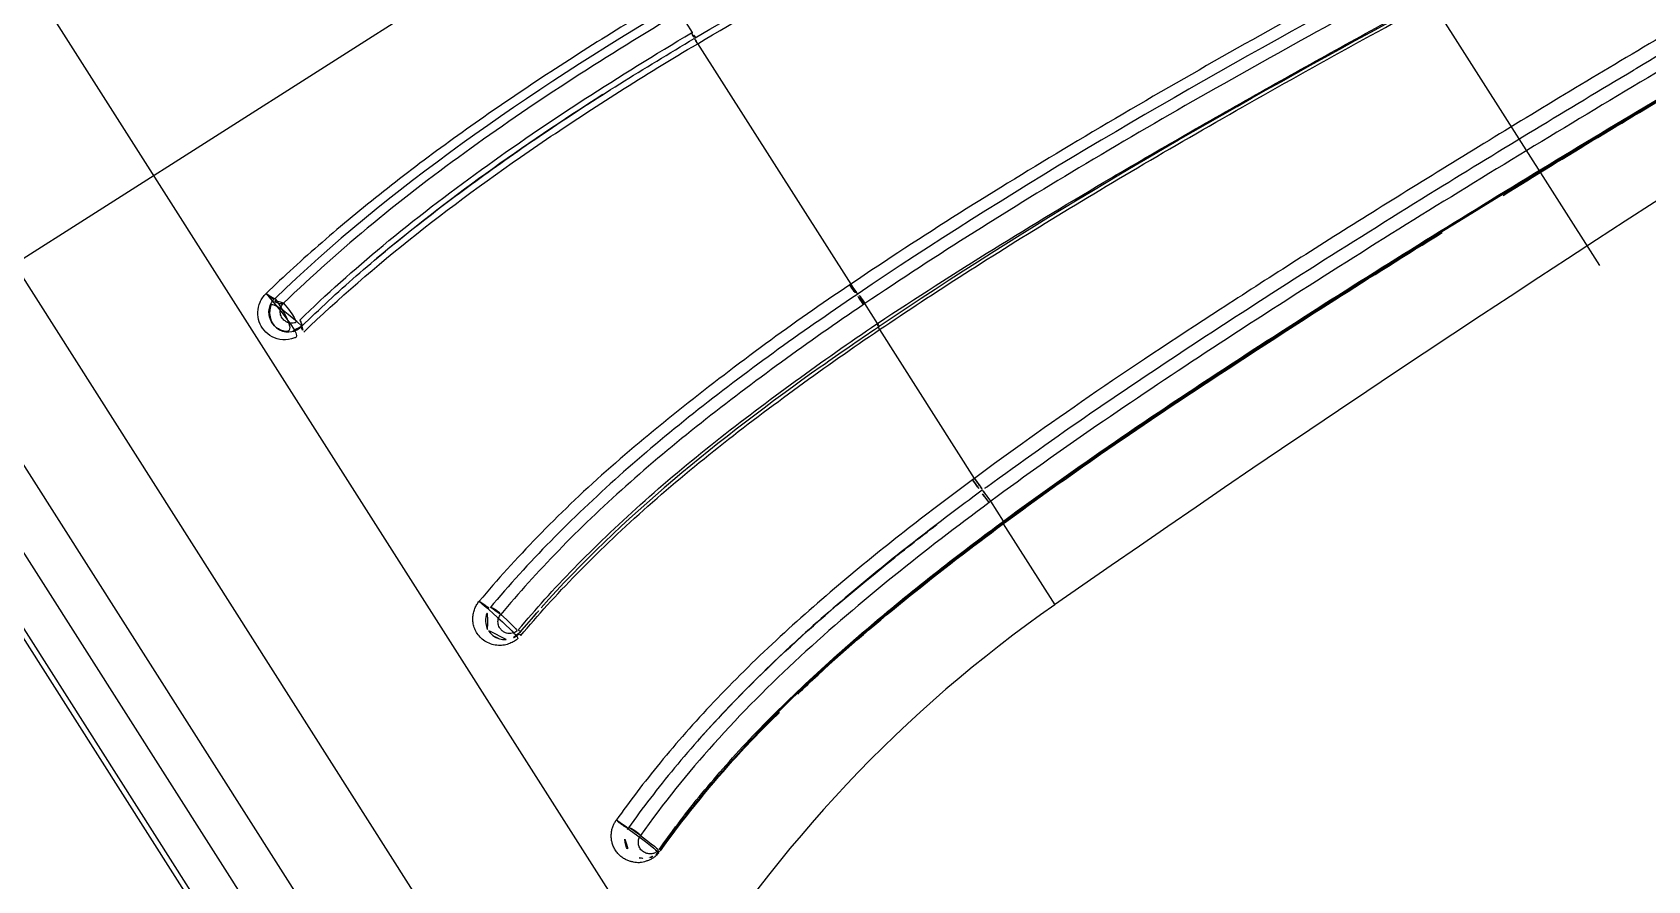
# Model space of a CAD drawing. Header units: millimetres. Extents: x 1145859089 to 1147511753, y -1047484727 to -1047247487.
# Drawn here: x 1145997206.59 to 1145997248.28, y -1047438477.58 to -1047438455.68 of the extents above; entities that cross this region are included whole.
import ezdxf
from ezdxf.xclip import XClip

# ---------------------------------------------------------------- set-up
doc = ezdxf.new("R2010")
doc.units = ezdxf.units.MM
doc.header["$LTSCALE"] = 100
doc.header["$MEASUREMENT"] = 0
doc.header["$XCLIPFRAME"] = 2
doc.linetypes.add('단지배치도$0$CENTER', pattern=[31, 30, -0.5, 0, -0.5])
doc.layers.get('0').update_dxf_attribs({"linetype": 'CONTINUOUS'})
doc.layers.add('XREF', color=135, linetype='CONTINUOUS')
doc.layers.add('단지배치도$0$W240910', color=135, linetype='CONTINUOUS')

# ---------------------------------------------------------------- blocks, each defined once
blk = doc.blocks.new('단지배치도$0$zw$9902')
at = {"layer": '단지배치도$0$W240910', "linetype": '단지배치도$0$CENTER', "ltscale": 20}
blk.add_line((59044.925, -67105.317), (59443.165, -66851.963), dxfattribs=at)
at = {"layer": '단지배치도$0$W240910', "linetype": '단지배치도$0$CENTER', "ltscale": 10}
blk.add_line((59106.218, -67092.398), (59082.6, -67055.273), dxfattribs=at)
at = {"layer": '단지배치도$0$W240910', "linetype": 'ByBlock', "ltscale": 20}
for p, q in [((59082.476, -67111.411), (59055.318, -67068.722)), ((59079.358, -67114.461), (59051.234, -67070.253)), ((59076.686, -67115.064), (59049.555, -67072.418)), ((59075.014, -67114.696), (59049.18, -67074.089)), ((59072.58, -67112.823), (59049.845, -67077.087)), ((59051.964, -67080.69), (59070.214, -67109.377)), ((59082.797, -67086.377), (59082.472, -67085.866)), ((59082.797, -67086.377), (59082.773, -67086.391)), ((59082.932, -67086.669), (59086.882, -67092.878)), ((59086.883, -67092.878), (59086.859, -67092.894)), ((59087.073, -67093.125), (59087.037, -67093.148)), ((59087.251, -67093.378), (59087.216, -67093.402)), ((59087.576, -67093.889), (59087.251, -67093.378)), ((59087.554, -67093.902), (59087.557, -67093.906)), ((59087.576, -67093.889), (59087.555, -67093.903)), ((59087.598, -67093.976), (59087.597, -67093.976)), ((59087.598, -67093.976), (59087.619, -67093.961)), ((59087.619, -67093.961), (59087.619, -67093.961)), ((59087.627, -67094.049), (59090.071, -67097.89)), ((59090.284, -67098.188), (59090.24, -67098.221)), ((59090.497, -67098.48), (59090.453, -67098.513)), ((59090.823, -67098.993), (59090.497, -67098.481)), ((59090.817, -67099.063), (59092.146, -67101.152)), ((59090.818, -67099.064), (59090.835, -67099.023)), ((59090.851, -67099.04), (59090.818, -67099.064))]:
    blk.add_line(p, q, dxfattribs=at)
at = {"layer": '단지배치도$0$W240910'}
for radius in [11431.377, 11931.377]:
    blk.add_arc((57394.291, -57699.4), radius, 251.6277496, 321.4181311, dxfattribs=at)
at = {"layer": '단지배치도$0$W240910', "linetype": 'ByBlock', "ltscale": 20}
for centre, radius, start, end in [((59384.68, -67520.408), 511.226, 118.54116, 124.90522), ((59072.37, -67093.601), 0.5, 134.0973, 314.1001), ((59085.091, -67095.499), 2.936, 32.7636, 32.86), ((59085.202, -67095.427), 2.803, 32.6506, 32.7497), ((59085.352, -67095.33), 2.624, 32.5326, 32.6363), ((59085.545, -67095.206), 2.396, 32.4084, 32.5194), ((59085.719, -67095.095), 2.189, 32.2781, 32.3967), ((59085.887, -67094.994), 1.993, 32.2704, 32.3969), ((59086.048, -67094.887), 1.799, 31.9926, 32.1282), ((59086.205, -67094.789), 1.615, 31.8345, 31.9807), ((59081.516, -67097.757), 7.19, 32.4706, 32.5597), ((59086.356, -67094.694), 1.436, 31.6631, 31.8215), ((59086.503, -67094.607), 1.265, 31.624, 31.7961), ((59086.634, -67094.523), 1.11, 31.271, 31.4594), ((59085.519, -67095.211), 2.446, 32.2973, 32.494), ((59086.76, -67094.446), 0.962, 31.0398, 31.2466), ((59086.88, -67094.373), 0.822, 30.7822, 31.0116), ((59085.629, -67095.147), 2.319, 32.29, 32.4199), ((59086.987, -67094.309), 0.697, 30.4944, 30.75), ((59087.086, -67094.252), 0.583, 30.3588, 30.6461), ((59082.53, -67097.075), 5.967, 32.0044, 32.0419), ((59087.171, -67094.2), 0.483, 29.7763, 30.0992), ((59087.253, -67094.153), 0.389, 29.3358, 29.7091), ((59085.594, -67095.165), 2.358, 32.007, 32.11), ((59087.327, -67094.112), 0.304, 29.0507, 29.4902), ((59086.121, -67094.841), 1.739, 32.0029, 32.1488), ((59087.38, -67094.081), 0.242, 28.1829, 28.6883), ((59087.421, -67094.059), 0.196, 27.6938, 28.253), ((59087.476, -67094.03), 0.134, 26.7797, 27.5189), ((59087.525, -67094.004), 0.0789, 25.1135, 26.2184), ((59086.102, -67094.847), 1.758, 31.7075, 31.8431), ((59087.536, -67094), 0.0662, 24.4462, 25.581), ((59087.487, -67094.022), 0.121, 23.7026, 24.216), ((59087.575, -67093.982), 0.0241, 18.3595, 20.579), ((59087.591, -67093.976), 0.00655, 5.6567, 13.542), ((59086.181, -67094.802), 1.667, 31.6674, 31.8025), ((59087.593, -67093.975), 0.005, 354.1267, 4.1484), ((59086.422, -67094.652), 1.383, 31.4806, 31.638), ((59086.609, -67094.541), 1.166, 31.4324, 31.6118), ((59086.734, -67094.46), 1.017, 31.0489, 31.245), ((59086.869, -67094.381), 0.861, 30.9614, 31.1804), ((59086.994, -67094.309), 0.716, 30.866, 31.1147), ((59087.104, -67094.24), 0.587, 30.366, 30.6523), ((59087.203, -67094.184), 0.473, 30.1934, 30.5233), ((59087.288, -67094.136), 0.375, 30.0153, 30.4033), ((59087.361, -67094.092), 0.29, 29.2853, 29.7459), ((59087.425, -67094.058), 0.218, 29.2267, 29.7884), ((59087.476, -67094.029), 0.159, 28.2438, 28.937), ((59087.518, -67094.007), 0.111, 27.697, 28.5862), ((59087.551, -67093.99), 0.0745, 26.584, 27.7496), ((59087.576, -67093.978), 0.0464, 25.5511, 27.1765), ((59087.594, -67093.97), 0.0267, 24.022, 26.3994), ((59087.606, -67093.964), 0.0134, 20.9632, 24.8311), ((59087.618, -67093.961), 0.00181, 6.3778, 23.0606), ((59087.614, -67093.962), 0.00579, 16.7021, 23.6961), ((59087.619, -67093.961), 0.000393, 338.6644, 28.4901), ((59111.855, -67129.418), 34.458, 124.8859, 148.4947), ((59081.553, -67107.195), 0.5, 144.5155, 160.6244), ((59081.553, -67107.195), 0.5, 180.9985, 255.3759), ((59081.553, -67107.195), 0.5, 255.3759, 283.7456), ((59081.553, -67107.195), 0.5, 283.7456, 283.9158), ((59081.553, -67107.195), 0.5, 286.6554, 303.5494), ((59081.553, -67107.195), 0.5, 303.5494, 303.8735), ((59081.553, -67107.195), 0.5, 306.6014, 318.3887), ((59081.553, -67107.195), 0.5, 318.4348, 324.5209)]:
    blk.add_arc(centre, radius, start, end, dxfattribs=at)
for points, knots in [([(59082.872, -67086.522), (59086.896, -67084.128), (59095.444, -67079.8), (59108.795, -67074.253), (59122.295, -67069.144), (59131.11, -67065.455), (59135.299, -67063.4)], [0.154115, 0.154115, 0.154115, 0.154115, 3.475417, 6.939195, 10.402972, 13.712636, 13.712636, 13.712636, 13.712636]), ([(59082.933, -67086.67), (59084.989, -67085.444), (59088.138, -67083.713), (59092.422, -67081.575), (59095.124, -67080.289), (59097.31, -67079.313), (59099.51, -67078.375), (59101.683, -67077.368), (59103.903, -67076.479), (59106.1, -67075.529), (59112.214, -67073.104), (59120.027, -67070.103), (59128.897, -67066.492), (59133.261, -67064.497), (59135.413, -67063.439)], [0, 0, 0, 0, 0.00718957, 0.01078584, 0.01438205, 0.0161798, 0.01797714, 0.02157165, 0.02336893, 0.02516623, 0.02876067, 0.04314148, 0.05033892, 0.05753311, 0.05753311, 0.05753311, 0.05753311]), ([(59137.067, -67066.038), (59135.112, -67067.112), (59130.999, -67069.294), (59124.675, -67072.468), (59118.168, -67075.684), (59109.513, -67080.006), (59100.924, -67084.456), (59092.681, -67089.157), (59088.732, -67091.626), (59086.883, -67092.878)], [0, 0, 0, 0, 0.117497, 0.244996, 0.372496, 0.499995, 0.754994, 0.882494, 1, 1, 1, 1]), ([(59137.377, -67066.652), (59133.429, -67068.82), (59127.222, -67071.964), (59118.807, -67076.104), (59110.074, -67080.443), (59101.409, -67084.921), (59093.087, -67089.625), (59089.114, -67092.116), (59087.251, -67093.377)], [0, 0, 0, 0, 0.237506, 0.366256, 0.495006, 0.752506, 0.881256, 1, 1, 1, 1]), ([(59087.576, -67093.888), (59089.551, -67092.578), (59092.915, -67090.509), (59097.707, -67087.762), (59101.853, -67085.478), (59106.037, -67083.269), (59109.896, -67081.29), (59113.064, -67079.688), (59115.891, -67078.291), (59118.355, -67077.039), (59120.802, -67075.752), (59122.927, -67074.708), (59125.047, -67073.652), (59127.175, -67072.61), (59129.301, -67071.562), (59131.417, -67070.492), (59134.227, -67069.042), (59136.319, -67067.925), (59137.703, -67067.164)], [0, 0, 0, 0, 0.00711659, 0.01186137, 0.01660485, 0.021348, 0.02609219, 0.02965056, 0.03202317, 0.03558152, 0.03795348, 0.04032436, 0.04269613, 0.04506882, 0.04744163, 0.0498137, 0.05218527, 0.05692701, 0.05692701, 0.05692701, 0.05692701]), ([(59087.619, -67093.961), (59091.44, -67091.372), (59099.626, -67086.611), (59112.328, -67080.032), (59125.186, -67073.743), (59133.656, -67069.446), (59137.731, -67067.206)], [0.124832, 0.124832, 0.124832, 0.124832, 3.006276, 6.01151, 9.016744, 11.897146, 11.897146, 11.897146, 11.897146]), ([(59139.091, -67069.346), (59137.323, -67070.385), (59133.436, -67072.627), (59127.407, -67076.038), (59121.05, -67079.631), (59114.723, -67083.272), (59108.424, -67086.952), (59102.176, -67090.715), (59096.169, -67094.515), (59092.3, -67097.147), (59090.497, -67098.479)], [0, 0, 0, 0, 0.108757, 0.237507, 0.366257, 0.495006, 0.623756, 0.752506, 0.881256, 1, 1, 1, 1]), ([(59138.78, -67069.105), (59136.935, -67070.183), (59132.968, -67072.468), (59126.012, -67076.401), (59118.918, -67080.432), (59112.633, -67084.063), (59108.899, -67086.271), (59107.114, -67087.34), (59107.085, -67087.351)], [0.0026119, 0.0026119, 0.0026119, 0.0026119, 0.1111111, 0.2222222, 0.3333333, 0.4444444, 0.5555556, 0.557175, 0.557175, 0.557175, 0.557175]), ([(59090.823, -67098.993), (59092.725, -67097.586), (59096.639, -67094.931), (59102.631, -67091.15), (59108.696, -67087.495), (59114.808, -67083.92), (59120.438, -67080.681), (59125.574, -67077.763), (59131.75, -67074.281), (59136.369, -67071.647), (59139.417, -67069.858)], [0, 0, 0, 0, 0.00709365, 0.01418549, 0.02127669, 0.02836779, 0.03545818, 0.0407762, 0.04609378, 0.05672761, 0.05672761, 0.05672761, 0.05672761]), ([(59139.435, -67069.875), (59136.693, -67071.486), (59133.171, -67073.508), (59123.927, -67078.73), (59120.629, -67080.605), (59114.057, -67084.396), (59110.783, -67086.304), (59101.221, -67092.025), (59096.473, -67095.052), (59092.361, -67097.913), (59091.593, -67098.462), (59090.834, -67099.024)], [0, 0, 0, 0, 0.29037, 0.29037, 0.452016, 0.452016, 0.613615, 0.613615, 0.92715, 0.92715, 1, 1, 1, 1]), ([(59103.718, -67090.584), (59105.344, -67089.577), (59109.046, -67087.351), (59114.855, -67083.95), (59121.124, -67080.336), (59127.425, -67076.769), (59132.683, -67073.797), (59136.704, -67071.486), (59138.623, -67070.37), (59139.497, -67069.857)], [0.2713648, 0.2713648, 0.2713648, 0.2713648, 0.372494, 0.4999945, 0.6274951, 0.7549957, 0.8824963, 0.9462466, 1, 1, 1, 1]), ([(59115.167, -67077.555), (59114.08, -67078.096), (59108.663, -67080.804), (59099.159, -67085.726), (59090.932, -67090.509), (59087.072, -67093.124)], [0.167451, 0.167451, 0.167451, 0.167451, 1.168134, 5.158259, 8.980935, 8.980935, 8.980935, 8.980935]), ([(59082.187, -67085.498), (59081.521, -67085.894), (59080.21, -67086.698), (59078.315, -67087.93), (59076.508, -67089.192), (59074.801, -67090.482), (59073.215, -67091.796), (59072.253, -67092.675), (59071.796, -67093.117)], [0, 0, 0, 0, 0.166667, 0.333333, 0.5, 0.666667, 0.833333, 1, 1, 1, 1]), ([(59082.472, -67085.866), (59080.611, -67086.972), (59076.942, -67089.322), (59073.705, -67091.952), (59072.247, -67093.368)], [0, 0, 0, 0, 0.495012, 1, 1, 1, 1]), ([(59072.667, -67093.802), (59073.347, -67093.142), (59074.842, -67091.808), (59078.142, -67089.27), (59080.901, -67087.503), (59082.773, -67086.391)], [0, 0, 0, 0, 0.237515, 0.495013, 1, 1, 1, 1]), ([(59072.718, -67093.96), (59073.165, -67093.524), (59074.101, -67092.655), (59075.641, -67091.385), (59077.292, -67090.136), (59079.055, -67088.907), (59080.91, -67087.698), (59082.197, -67086.922), (59082.846, -67086.533)], [0.0000002, 0.0000002, 0.0000002, 0.0000002, 0.1666667, 0.3333333, 0.5, 0.6666667, 0.8333333, 1, 1, 1, 1]), ([(59082.773, -67086.391), (59082.794, -67086.428), (59082.834, -67086.5), (59082.847, -67086.531), (59082.846, -67086.533)], [0.2564635, 0.2564635, 0.2564635, 0.2564635, 0.515601, 0.7735742, 0.7735742, 0.7735742, 0.7735742]), ([(59082.87, -67086.519), (59082.872, -67086.516), (59082.858, -67086.485), (59082.818, -67086.413), (59082.797, -67086.376)], [0.2319135, 0.2319135, 0.2319135, 0.2319135, 0.4989452, 0.7661842, 0.7661842, 0.7661842, 0.7661842]), ([(59082.933, -67086.67), (59082.919, -67086.647), (59082.891, -67086.605), (59082.861, -67086.557), (59082.851, -67086.54), (59082.85, -67086.539)], [0, 0, 0, 0, 0.333333, 0.666667, 1, 1, 1, 1]), ([(59072.768, -67094.113), (59073.657, -67093.257), (59075.606, -67091.566), (59078.934, -67089.149), (59081.547, -67087.49), (59082.933, -67086.67)], [0, 0, 0, 0, 0.333333, 0.666667, 1, 1, 1, 1]), ([(59090.383, -67098.119), (59092.161, -67096.809), (59096.007, -67094.198), (59101.604, -67090.655), (59105.382, -67088.367), (59107.085, -67087.351)], [44.832449, 44.832449, 44.832449, 44.832449, 52.664751, 61.311416, 68.359449, 68.359449, 68.359449, 68.359449]), ([(59090.851, -67099.04), (59091.668, -67098.436), (59093.48, -67097.146), (59096.33, -67095.236), (59099.275, -67093.337), (59101.221, -67092.116), (59102.149, -67091.543)], [0, 0, 0, 0, 0.0537425, 0.1174928, 0.1812431, 0.2389383, 0.2389383, 0.2389383, 0.2389383]), ([(59071.796, -67093.117), (59071.811, -67093.135), (59071.853, -67093.18), (59071.927, -67093.236), (59071.99, -67093.256), (59072.015, -67093.248), (59072.021, -67093.241)], [0, 0, 0, 0, 0.202205, 0.499974, 0.797742, 1, 1, 1, 1]), ([(59072.718, -67093.96), (59072.585, -67094.088), (59072.352, -67094.17), (59071.928, -67093.942), (59071.844, -67093.685), (59071.924, -67093.384), (59071.967, -67093.296), (59072.025, -67093.245)], [0, 0, 0, 0, 0.435863, 0.435863, 0.86546, 0.86546, 1, 1, 1, 1]), ([(59072.247, -67093.368), (59072.19, -67093.388), (59072.002, -67093.356), (59071.991, -67093.273), (59072.025, -67093.245)], [0, 0, 0, 0, 0.0002151107, 0.0004285521, 0.0004285521, 0.0004285521, 0.0004285521]), ([(59086.859, -67092.895), (59086.891, -67092.945), (59086.983, -67093.081), (59087.034, -67093.149), (59087.036, -67093.147)], [4.165081, 4.165081, 4.165081, 4.165081, 12.142591, 20.120641, 20.120641, 20.120641, 20.120641]), ([(59087.215, -67093.402), (59087.183, -67093.352), (59087.09, -67093.216), (59087.038, -67093.147), (59087.037, -67093.149)], [2.814184, 2.814184, 2.814184, 2.814184, 8.213495, 13.613787, 13.613787, 13.613787, 13.613787]), ([(59087.251, -67093.377), (59087.215, -67093.323), (59087.12, -67093.182), (59087.075, -67093.124), (59087.074, -67093.125)], [0, 0, 0, 0, 0.550523, 1, 1, 1, 1]), ([(59072.247, -67093.368), (59072.219, -67093.396), (59072.178, -67093.457), (59072.151, -67093.573), (59072.172, -67093.697), (59072.249, -67093.811), (59072.375, -67093.886), (59072.537, -67093.891), (59072.624, -67093.84), (59072.667, -67093.802)], [0, 0, 0, 0, 0.142857, 0.285714, 0.428571, 0.571429, 0.714286, 0.857143, 1, 1, 1, 1]), ([(59072.667, -67093.802), (59072.672, -67093.808), (59072.677, -67093.814), (59072.709, -67093.863), (59072.724, -67093.903), (59072.724, -67093.948), (59072.723, -67093.95), (59072.718, -67093.96)], [0, 0, 0, 0, 0.084741, 0.084741, 0.675048, 0.675048, 1, 1, 1, 1]), ([(59072.719, -67093.962), (59072.714, -67093.97), (59072.707, -67093.992), (59072.724, -67094.048), (59072.752, -67094.091), (59072.768, -67094.113)], [0, 0, 0, 0, 0.333333, 0.666667, 1, 1, 1, 1]), ([(59086.118, -67095.001), (59086.13, -67094.99), (59086.36, -67094.828), (59086.83, -67094.499), (59087.334, -67094.154), (59087.598, -67093.976)], [0.90632325, 0.90632325, 0.90632325, 0.90632325, 0.90909091, 0.95454545, 1, 1, 1, 1]), ([(59087.627, -67094.049), (59087.62, -67094.035), (59087.607, -67094.01), (59087.597, -67093.985), (59087.596, -67093.977), (59087.597, -67093.976)], [0, 0, 0, 0, 0.3333333, 0.6666667, 0.9910168, 0.9910168, 0.9910168, 0.9910168]), ([(59090.025, -67097.927), (59089.477, -67098.33), (59088.363, -67099.172), (59086.688, -67100.522), (59084.937, -67102.057), (59083.312, -67103.662), (59081.921, -67105.243), (59081.173, -67106.23), (59080.835, -67106.705)], [0, 0, 0, 0, 0.166667, 0.333333, 0.5, 0.666667, 0.833333, 1, 1, 1, 1]), ([(59090.24, -67098.222), (59089.701, -67098.619), (59088.609, -67099.44), (59086.935, -67100.787), (59085.302, -67102.22), (59083.719, -67103.773), (59082.296, -67105.37), (59081.508, -67106.399), (59081.148, -67106.905)], [0, 0, 0, 0, 0.166667, 0.333333, 0.5, 0.666667, 0.833333, 1, 1, 1, 1]), ([(59090.073, -67097.892), (59090.067, -67097.895), (59090.056, -67097.902), (59090.039, -67097.912), (59090.03, -67097.922), (59090.025, -67097.927)], [0, 0, 0, 0, 0.333333, 0.666667, 1, 1, 1, 1]), ([(59090.025, -67097.927), (59090.054, -67097.964), (59090.17, -67098.118), (59090.239, -67098.219), (59090.238, -67098.219)], [2.121431, 2.121431, 2.121431, 2.121431, 6.936571, 11.749379, 11.749379, 11.749379, 11.749379]), ([(59090.452, -67098.513), (59090.422, -67098.476), (59090.306, -67098.323), (59090.237, -67098.222), (59090.24, -67098.222)], [2.232891, 2.232891, 2.232891, 2.232891, 7.283615, 12.333504, 12.333504, 12.333504, 12.333504]), ([(59090.452, -67098.513), (59089.624, -67099.127), (59087.952, -67100.41), (59085.549, -67102.457), (59083.338, -67104.67), (59082.044, -67106.278), (59081.456, -67107.102)], [0, 0, 0, 0, 0.245015, 0.500016, 0.755017, 1, 1, 1, 1]), ([(59081.948, -67107.456), (59082.246, -67107.031), (59082.92, -67106.133), (59084.23, -67104.638), (59085.778, -67103.107), (59087.5, -67101.584), (59089.264, -67100.16), (59090.32, -67099.365), (59090.823, -67098.993)], [0, 0, 0, 0, 0.166667, 0.333333, 0.5, 0.666667, 0.833333, 1, 1, 1, 1]), ([(59081.96, -67107.485), (59082.296, -67107.015), (59083.036, -67106.048), (59084.409, -67104.501), (59085.958, -67102.978), (59087.605, -67101.533), (59089.272, -67100.194), (59090.323, -67099.401), (59090.834, -67099.024)], [0, 0, 0, 0, 0.1666667, 0.3333333, 0.5, 0.6666667, 0.8333333, 0.999986, 0.999986, 0.999986, 0.999986]), ([(59082.952, -67104.644), (59082.992, -67104.599), (59084.449, -67102.962), (59086.509, -67101.111), (59088.655, -67099.424), (59089.104, -67099.08)], [2.160675, 2.160675, 2.160675, 2.160675, 2.393834, 10.752941, 12.935944, 12.935944, 12.935944, 12.935944]), ([(59090.833, -67099.016), (59090.02, -67099.626), (59088.375, -67100.889), (59086.006, -67102.902), (59084.394, -67104.511), (59083.58, -67105.437), (59083.458, -67105.586)], [20.729381, 20.729381, 20.729381, 20.729381, 43.949981, 68.22711, 92.504239, 97.000089, 97.000089, 97.000089, 97.000089]), ([(59085.516, -67103.455), (59085.686, -67103.286), (59086.621, -67102.408), (59088.367, -67100.923), (59090.006, -67099.664), (59090.818, -67099.064)], [0.4410697, 0.4410697, 0.4410697, 0.4410697, 0.4999907, 0.7550453, 1, 1, 1, 1]), ([(59090.823, -67098.993), (59090.826, -67098.999), (59090.831, -67099.01), (59090.835, -67099.02), (59090.835, -67099.023), (59090.833, -67099.016)], [0, 0, 0, 0, 0.3333333, 0.6666667, 0.9999991, 0.9999991, 0.9999991, 0.9999991]), ([(59077.511, -67101.786), (59077.49, -67101.739), (59077.448, -67101.621), (59077.458, -67101.41), (59077.529, -67101.283), (59077.574, -67101.229)], [0.6605267, 0.6605267, 0.6605267, 0.6605267, 0.75, 0.875, 1, 1, 1, 1]), ([(59077.849, -67101.399), (59077.838, -67101.413), (59077.819, -67101.443), (59077.795, -67101.493), (59077.78, -67101.552), (59077.778, -67101.616), (59077.791, -67101.679), (59077.818, -67101.741), (59077.861, -67101.799), (59077.92, -67101.85), (59077.995, -67101.885), (59078.075, -67101.897), (59078.148, -67101.888), (59078.212, -67101.864), (59078.266, -67101.83), (59078.297, -67101.804), (59078.31, -67101.79)], [0, 0, 0, 0, 0.071429, 0.142857, 0.214286, 0.285714, 0.357143, 0.428571, 0.5, 0.571429, 0.642857, 0.714286, 0.785714, 0.857143, 0.928571, 1, 1, 1, 1]), ([(59078.339, -67101.872), (59078.5, -67101.68), (59078.686, -67101.464), (59078.869, -67101.259), (59078.897, -67101.228)], [0, 0, 0, 0, 0.04545454, 0.05361264, 0.05361264, 0.05361264, 0.05361264]), ([(59077.994, -67102.049), (59077.95, -67102.053), (59077.856, -67102.048), (59077.681, -67101.984), (59077.569, -67101.878), (59077.523, -67101.801), (59077.513, -67101.782)], [0.2729676, 0.2729676, 0.2729676, 0.2729676, 0.375, 0.5, 0.625, 0.6605041, 0.6605041, 0.6605041, 0.6605041]), ([(59078.339, -67101.872), (59078.295, -67101.924), (59078.227, -67101.976), (59078.156, -67102.009), (59078.139, -67102.018)], [0, 0, 0, 0, 0.125, 0.1618004, 0.1618004, 0.1618004, 0.1618004]), ([(59081.97, -67107.505), (59082.551, -67106.69), (59083.54, -67105.465), (59084.625, -67104.328), (59085.042, -67103.932)], [0, 0, 0, 0, 0.244936, 0.3860853, 0.3860853, 0.3860853, 0.3860853]), ([(59080.835, -67106.705), (59080.819, -67106.727), (59080.788, -67106.774), (59080.748, -67106.857), (59080.719, -67106.95), (59080.703, -67107.05), (59080.702, -67107.153), (59080.714, -67107.257), (59080.744, -67107.357), (59080.788, -67107.455), (59080.85, -67107.547), (59080.93, -67107.63), (59081.02, -67107.701), (59081.113, -67107.746), (59081.198, -67107.778), (59081.278, -67107.793), (59081.351, -67107.807), (59081.42, -67107.81), (59081.486, -67107.801), (59081.558, -67107.783), (59081.642, -67107.757), (59081.721, -67107.723), (59081.794, -67107.68), (59081.862, -67107.626), (59081.921, -67107.565), (59081.954, -67107.525), (59081.97, -67107.505)], [0, 0, 0, 0, 0.041667, 0.083333, 0.125, 0.166667, 0.208333, 0.25, 0.291667, 0.333333, 0.375, 0.416667, 0.458333, 0.5, 0.541667, 0.583333, 0.625, 0.666667, 0.708333, 0.75, 0.791667, 0.833333, 0.875, 0.916667, 0.958333, 1, 1, 1, 1]), ([(59081.456, -67107.102), (59081.448, -67107.115), (59081.432, -67107.143), (59081.415, -67107.19), (59081.401, -67107.244), (59081.403, -67107.296), (59081.408, -67107.35), (59081.424, -67107.403), (59081.45, -67107.451), (59081.487, -67107.495), (59081.538, -67107.53), (59081.593, -67107.56), (59081.649, -67107.576), (59081.7, -67107.58), (59081.749, -67107.577), (59081.795, -67107.567), (59081.839, -67107.549), (59081.881, -67107.525), (59081.917, -67107.493), (59081.938, -67107.469), (59081.948, -67107.456)], [0, 0, 0, 0, 0.055556, 0.111111, 0.166667, 0.222222, 0.277778, 0.333333, 0.388889, 0.444444, 0.5, 0.555556, 0.611111, 0.666667, 0.722222, 0.777778, 0.833333, 0.888889, 0.944444, 1, 1, 1, 1]), ([(59081.715, -67107.669), (59081.729, -67107.664), (59081.762, -67107.651), (59081.798, -67107.63), (59081.818, -67107.617)], [5.4725566, 5.4725566, 5.4725566, 5.4725566, 5.6426226, 5.8624076, 5.8624076, 5.8624076, 5.8624076])]:
    blk.add_open_spline(points, degree=3, knots=knots, dxfattribs=at)
for points in [[(59087.627, -67094.049), (59089.033, -67093.1), (59092.092, -67091.138), (59097.407, -67088.038), (59103.507, -67084.689), (59110.429, -67081.101), (59118.367, -67077.13), (59125.883, -67073.418), (59132.307, -67070.175), (59136.061, -67068.176), (59137.787, -67067.226)], [(59138.752, -67068.686), (59136.968, -67069.737), (59133.193, -67071.919), (59126.67, -67075.604), (59120.106, -67079.326), (59114.291, -67082.676), (59109.081, -67085.719), (59104.379, -67088.53), (59100.148, -67091.135), (59096.356, -67093.55), (59092.968, -67095.8), (59090.992, -67097.212), (59090.073, -67097.892)], [(59082.338, -67085.679), (59078.553, -67087.935), (59074.942, -67090.421), (59072.025, -67093.245)], [(59082.848, -67086.536), (59082.856, -67086.531), (59082.864, -67086.526), (59082.872, -67086.522)], [(59080.484, -67087.984), (59078.417, -67089.305), (59076.44, -67090.707), (59074.648, -67092.213)], [(59071.796, -67093.117), (59071.727, -67093.188), (59071.623, -67093.336), (59071.565, -67093.6), (59071.603, -67093.851), (59071.728, -67094.076), (59071.942, -67094.249), (59072.214, -67094.333), (59072.542, -67094.282), (59072.698, -67094.182), (59072.768, -67094.113)], [(59086.859, -67092.895), (59086.126, -67093.385), (59084.677, -67094.398), (59082.541, -67096.038), (59080.531, -67097.693), (59078.755, -67099.404), (59077.756, -67100.51), (59077.298, -67101.057)], [(59087.037, -67093.149), (59086.305, -67093.644), (59084.868, -67094.642), (59082.797, -67096.207), (59080.884, -67097.811), (59079.103, -67099.501), (59078.062, -67100.649), (59077.574, -67101.229)], [(59086.883, -67092.878), (59086.898, -67092.902), (59086.935, -67092.958), (59087, -67093.052), (59087.048, -67093.118), (59087.059, -67093.131), (59087.06, -67093.13)], [(59087.215, -67093.402), (59086.501, -67093.884), (59085.087, -67094.877), (59082.998, -67096.449), (59081.043, -67098.085), (59079.307, -67099.748), (59078.31, -67100.85), (59077.849, -67101.399)], [(59072.718, -67093.96), (59072.557, -67094.117), (59072.293, -67094.164), (59072.215, -67094.088)], [(59078.31, -67101.79), (59078.743, -67101.274), (59079.691, -67100.22), (59081.424, -67098.554), (59083.37, -67096.925), (59085.449, -67095.364), (59086.849, -67094.381), (59087.554, -67093.902)], [(59078.365, -67101.947), (59078.802, -67101.428), (59079.76, -67100.369), (59081.5, -67098.702), (59083.45, -67097.07), (59085.536, -67095.501), (59086.927, -67094.522), (59087.627, -67094.049)], [(59086.118, -67095.001), (59083.476, -67096.878), (59080.973, -67098.891), (59078.896, -67101.228)], [(59090.073, -67097.892), (59090.083, -67097.906), (59090.116, -67097.948), (59090.176, -67098.028), (59090.237, -67098.112), (59090.274, -67098.166), (59090.285, -67098.184), (59090.285, -67098.183)], [(59090.497, -67098.479), (59090.486, -67098.466), (59090.457, -67098.429), (59090.394, -67098.345), (59090.331, -67098.259), (59090.291, -67098.201), (59090.284, -67098.189), (59090.285, -67098.188)], [(59090.381, -67098.115), (59090.349, -67098.14), (59090.317, -67098.164), (59090.285, -67098.188)], [(59090.833, -67099.016), (59090.834, -67099.024), (59090.834, -67099.024), (59090.834, -67099.024)], [(59090.835, -67099.023), (59090.835, -67099.023), (59090.841, -67099.028), (59090.851, -67099.04)], [(59077.298, -67101.057), (59077.273, -67101.085), (59077.23, -67101.144), (59077.178, -67101.249), (59077.143, -67101.365), (59077.127, -67101.487), (59077.133, -67101.61), (59077.163, -67101.736), (59077.222, -67101.864), (59077.311, -67101.985), (59077.433, -67102.091), (59077.585, -67102.167), (59077.749, -67102.203), (59077.909, -67102.201), (59078.054, -67102.167), (59078.178, -67102.108), (59078.283, -67102.034), (59078.339, -67101.977), (59078.365, -67101.947)], [(59077.298, -67101.057), (59077.316, -67101.081), (59077.364, -67101.133), (59077.456, -67101.202), (59077.536, -67101.24), (59077.566, -67101.236), (59077.572, -67101.228)], [(59077.849, -67101.399), (59077.831, -67101.376), (59077.784, -67101.325), (59077.693, -67101.257), (59077.615, -67101.221), (59077.582, -67101.221), (59077.574, -67101.229)], [(59077.795, -67102.022), (59077.68, -67101.984), (59077.573, -67101.904), (59077.511, -67101.786)], [(59078.338, -67101.872), (59078.257, -67101.972), (59078.126, -67102.042), (59078.002, -67102.049)], [(59078.31, -67101.79), (59078.338, -67101.827), (59078.349, -67101.858), (59078.339, -67101.872)], [(59078.365, -67101.947), (59078.339, -67101.912), (59078.329, -67101.885), (59078.338, -67101.872)], [(59078.002, -67102.049), (59077.999, -67102.05), (59077.997, -67102.05), (59077.992, -67102.05)], [(59080.835, -67106.705), (59080.847, -67106.72), (59080.887, -67106.759), (59080.965, -67106.821), (59081.051, -67106.876), (59081.116, -67106.906), (59081.141, -67106.909), (59081.145, -67106.903)], [(59081.456, -67107.102), (59081.445, -67107.087), (59081.409, -67107.05), (59081.327, -67106.987), (59081.242, -67106.932), (59081.174, -67106.901), (59081.151, -67106.9), (59081.148, -67106.905)], [(59081.926, -67107.526), (59081.897, -67107.559), (59081.864, -67107.588), (59081.83, -67107.611)], [(59081.948, -67107.456), (59081.959, -67107.47), (59081.964, -67107.48), (59081.96, -67107.485)], [(59081.97, -67107.505), (59081.961, -67107.494), (59081.958, -67107.488), (59081.959, -67107.484)]]:
    blk.add_open_spline(points, degree=3, dxfattribs=at)
blk = doc.blocks.new('단지배치도')
blk.add_blockref('단지배치도$0$zw$9902', (141034.193, 142437.157))

msp = doc.modelspace()

# ---------------------------------------------------------------- block references
at = {"layer": 'XREF'}
ref = msp.add_blockref('단지배치도', (1145797106.633357, -1047513806.462535), dxfattribs=at)
XClip(ref).set_block_clipping_path([(72982.4064819524, 34919.7593965302), (360382.4067475507, 255319.7593436702)])

doc.saveas('drawing.dxf')
